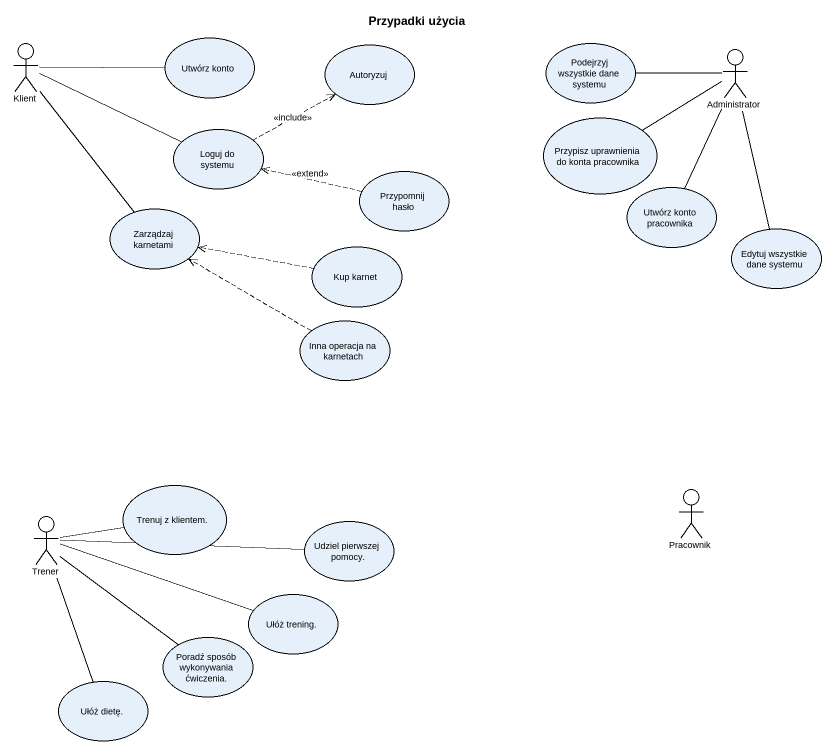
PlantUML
@startuml
title Przypadki użycia
usecase "Utwórz konto" as Utwórz_konto
actor Klient
usecase Autoryzuj
usecase "Podejrzyj wszystkie dane systemu" as Podejrzyj_wszystkie_dane
actor Administrator
usecase "Loguj do systemu" as Loguj_do_systemu
usecase "Przypisz uprawnienia do konta pracownika" as Przypisz_uprawnienia_do
usecase "Przypomnij hasło" as Przypomnij_hasło
usecase "Utwórz konto pracownika" as Utwórz_konto_pracownika
usecase "Zarządzaj karnetami" as Zarządzaj_karnetami
usecase "Edytuj wszystkie dane systemu" as Edytuj_wszystkie_dane
usecase "Kup karnet" as Kup_karnet
usecase "Inna operacja na karnetach" as Inna_operacja_na_karnetach
usecase "Trenuj z klientem." as Trenuj_z_klientem
actor Pracownik
actor Trener
usecase "Udziel pierwszej pomocy." as Udziel_pierwszej_pomocy
usecase "Ułóż trening." as Ułóż_trening
usecase "Poradź sposób wykonywania ćwiczenia." as Poradź_sposób_wykonywania
usecase "Ułóż dietę." as Ułóż_dietę
Klient -right- Utwórz_konto
Klient -right- Loguj_do_systemu
Klient -- Zarządzaj_karnetami
Podejrzyj_wszystkie_dane -right- Administrator
Loguj_do_systemu .right.> Autoryzuj : <<include>>
Przypisz_uprawnienia_do -right- Administrator
Przypomnij_hasło .left.> Loguj_do_systemu : <<extend>>
Utwórz_konto_pracownika -up- Administrator
Edytuj_wszystkie_dane -up- Administrator
Kup_karnet .left.> Zarządzaj_karnetami
Inna_operacja_na_karnetach .left.> Zarządzaj_karnetami
Trenuj_z_klientem -left- Trener
Udziel_pierwszej_pomocy -left- Trener
Ułóż_trening -left- Trener
Poradź_sposób_wykonywania -up- Trener
Ułóż_dietę -up- Trener
@enduml
